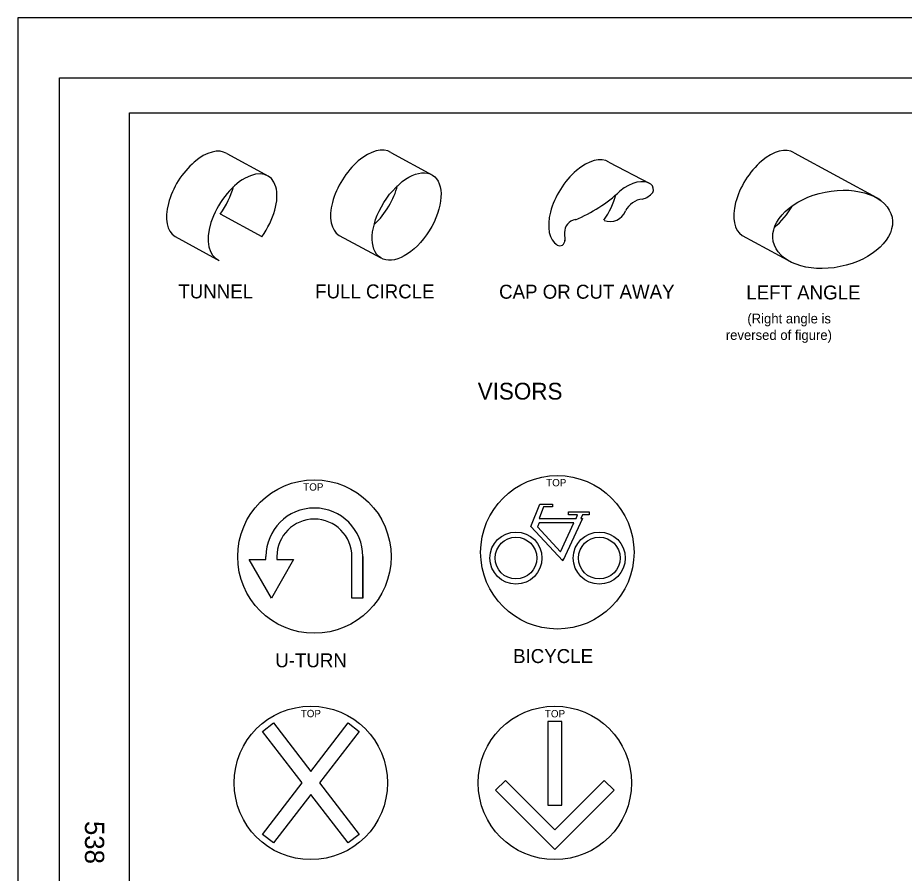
# Model space of a CAD drawing. Extents: x -808 to -412, y 441 to 560.
# Drawn here: x -587.7 to -524.3, y 498.7 to 559.9 of the extents above; entities that cross this region are included whole.
import ezdxf

# ---------------------------------------------------------------- set-up
doc = ezdxf.new("R2010")
doc.units = 0
for name, color, linetype in [('border_PLOTTING-ELEMENTS', 7, 'Continuous'), ('border_rw_22x34_Cut_Lines', 7, 'Continuous'), ('border_SHEET', 7, 'Continuous'), ('border_WITHIN-BORDER-anno', 7, 'Continuous'), ('es_DETAIL', 7, 'Continuous'), ('es_DETAIL-anno', 7, 'Continuous')]:
    doc.layers.add(name, color=color, linetype=linetype)

msp = doc.modelspace()

# ---------------------------------------------------------------- linework, layer by layer
at = {"layer": 'border_PLOTTING-ELEMENTS'}
for points in [[(-587.719, 441.302), (-411.719, 441.302), (-411.719, 559.902), (-587.719, 559.902)], [(-584.719, 555.602), (-414.719, 555.602), (-414.719, 445.602), (-584.719, 445.602)]]:
    msp.add_lwpolyline(points, close=True, dxfattribs=at)
at = {"layer": 'border_rw_22x34_Cut_Lines'}
msp.add_lwpolyline([(-584.719, 555.602), (-414.719, 555.602), (-414.719, 445.602), (-584.719, 445.602)], close=True, dxfattribs=at)
at = {"layer": 'border_SHEET'}
for p, q in [((-579.719, 553.101), (-417.219, 553.101)), ((-579.719, 448.101), (-579.719, 553.101))]:
    msp.add_line(p, q, dxfattribs=at)
at = {"layer": 'es_DETAIL'}
for p, q in [((-572.757, 550.185), (-569.779, 548.567)), ((-561.017, 550.262), (-558.039, 548.644)), ((-532.165, 550.248), (-526.015, 546.905)), ((-545.415, 549.571), (-542.482, 548.041)), ((-573.231, 545.864), (-570.253, 544.246)), ((-564.724, 544.337), (-561.747, 542.718)), ((-548.586, 544.528), (-548.57, 543.935)), ((-535.873, 544.323), (-532.354, 542.41)), ((-576.465, 544.26), (-573.487, 542.641)), ((-548.655, 521.19), (-548.75, 521.095)), ((-553.527, 504.643), (-552.82, 505.35)), ((-563.409, 501.399), (-563.302, 501.506))]:
    msp.add_line(p, q, dxfattribs=at)
for points in [[(-550.352, 525.098), (-549.455, 525.098), (-549.455, 524.912), (-550.086, 524.912), (-550.418, 524.093), (-547.765, 524.093), (-547.659, 524.354), (-548.313, 524.354), (-548.313, 524.566), (-546.84, 524.566), (-546.84, 524.354), (-547.318, 524.354), (-547.423, 524.093), (-547.301, 524.093), (-548.716, 521.059), (-550.994, 523.514)], [(-547.923, 523.776), (-550.409, 523.776), (-550.53, 523.479), (-548.887, 521.709)], [(-570.202, 508.855), (-569.408, 509.464), (-566.746, 505.994), (-564.084, 509.464), (-563.29, 508.855), (-566.116, 505.173), (-563.29, 501.49), (-564.084, 500.882), (-566.746, 504.351), (-569.408, 500.882), (-570.202, 501.49), (-567.376, 505.173)], [(-548.787, 509.572), (-549.787, 509.572), (-549.787, 503.572), (-548.787, 503.572)], [(-553.529, 504.646), (-552.822, 505.353), (-549.287, 501.818), (-545.751, 505.353), (-545.044, 504.646), (-549.287, 500.403)]]:
    msp.add_lwpolyline(points, close=True, dxfattribs=at)
for points in [[(-569.174, 521.36), (-569.174, 521.139), (-567.982, 521.139), (-569.567, 518.392), (-571.153, 521.139), (-569.961, 521.139), (-569.961, 521.36)], [(-563.02, 521.36), (-563.02, 518.392), (-563.02, 521.36), (-563.02, 518.392), (-563.807, 518.392), (-563.807, 521.36)]]:
    msp.add_lwpolyline(points, dxfattribs=at)
for centre, radius in [((-549.107, 521.665), 5.489), ((-566.491, 521.36), 5.489), ((-552.069, 521.252), 1.864), ((-552.069, 521.252), 1.491), ((-546.106, 521.252), 1.864), ((-546.106, 521.252), 1.491), ((-566.746, 505.173), 5.489), ((-549.287, 505.173), 5.489)]:
    msp.add_circle(centre, radius, dxfattribs=at)
for centre, radius, start, end in [((-551.654, 554.958), 10.246, 291.98598, 313.27593), ((-542.719, 547.617), 0.49, 332.33941, 52.18139), ((-542.865, 545.43), 1.508, 95.37624, 154.45277), ((-543.435, 548.404), 1.533, 286.22019, 318.57945), ((-545.338, 546.527), 1.199, 249.17722, 338.12826), ((-547.707, 544.584), 0.881, 97.23209, 183.59296), ((-548.931, 543.951), 0.361, 237.79744, 5.58156), ((-566.491, 521.36), 3.471, 0, 180), ((-566.491, 521.36), 2.683, 0, 180)]:
    msp.add_arc(centre, radius, start, end, dxfattribs=at)
for centre, start_param, end_param in [((-574.611, 547.222), 6.283185, 9.424778), ((-562.871, 547.299), 6.283185, 9.424778), ((-534.019, 547.285), 6.283185, 9.424778), ((-547.269, 546.609), 6.283185, 9.424778), ((-571.633, 545.604), 4.591779, 9.532902), ((-544.272, 545.042), 6.283185, 7.281702), ((-574.611, 547.222), 4.591779, 5.235207), ((-562.871, 547.299), 4.276885, 5.235207), ((-547.248, 546.646), 4.637194, 5.230935), ((-534.019, 547.285), 4.175799, 4.774207)]:
    msp.add_ellipse(centre, major_axis=(1.854, 2.963), ratio=0.546875, start_param=start_param, end_param=end_param, dxfattribs=at)
for centre, major_axis, ratio in [((-559.893, 545.681), (1.854, 2.963), 0.546875), ((-529.406, 544.766), (-4.25, -0.863), 0.627624)]:
    msp.add_ellipse(centre, major_axis=major_axis, ratio=ratio, dxfattribs=at)

# ---------------------------------------------------------------- texts
at = {"layer": 'border_WITHIN-BORDER-anno'}
msp.add_text('538', height=1.3779, rotation=270, dxfattribs=at).set_placement((-582.909, 502.446))
at = {"layer": 'es_DETAIL-anno'}
for s, height, p in [('TUNNEL', 1, (-576.227, 539.827)), ('FULL CIRCLE', 1, (-566.44, 539.827)), ('CAP OR CUT AWAY', 1, (-553.275, 539.804)), ('LEFT ANGLE', 1, (-535.588, 539.749)), ('(Right angle is', 0.7, (-535.512, 538.037)), ('reversed of figure)', 0.7, (-537.053, 536.856)), ('VISORS', 1.2, (-554.804, 532.59)), ('TOP', 0.525, (-567.289, 526.077)), ('TOP', 0.525, (-549.905, 526.382)), ('BICYCLE', 1, (-552.273, 513.744)), ('U-TURN', 1, (-569.292, 513.439)), ('TOP', 0.525, (-567.467, 509.871)), ('TOP', 0.525, (-549.995, 509.859))]:
    msp.add_text(s, height=height, dxfattribs=at).set_placement(p)

doc.saveas('drawing.dxf')
